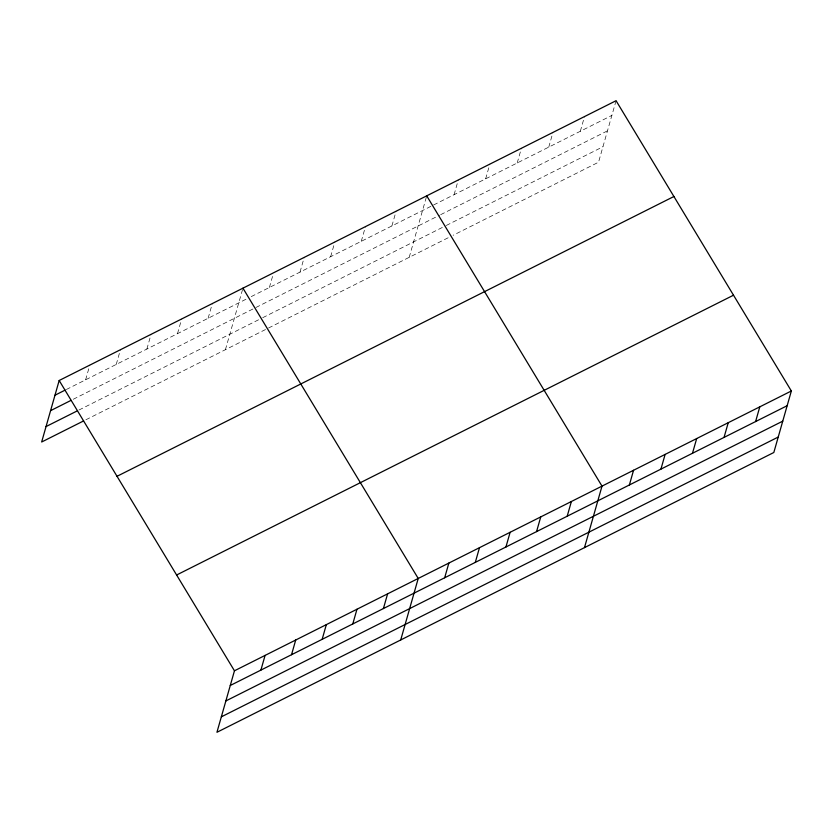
<?xml version="1.0" encoding="UTF-8"?>
<svg xmlns="http://www.w3.org/2000/svg" width="833" height="833" viewBox="0 0 833 833"><rect width="100%" height="100%" fill="white"/><g stroke="black" fill="none" stroke-linecap="round" stroke-linejoin="round"><path stroke-width="0.62" stroke-dasharray="4.17 3.12" d="M85.612 379.827L89.797 365.114M116.235 364.438L120.431 349.725M146.868 349.048L151.054 334.335M177.491 333.658L181.688 318.945M208.125 318.268L212.311 303.556M225.42 349.673L242.944 288.176M269.382 287.489L273.224 274.005M300.015 272.099L304.201 257.397M330.639 256.71L334.835 242.007M361.272 241.32L365.458 226.618M391.906 225.93L396.091 211.228M409.201 257.345L426.715 195.838M454.089 194.693L458.275 179.98M485.649 178.835L489.835 164.132M517.199 162.976L521.396 148.274M548.76 147.129L552.945 132.416M580.32 131.27L584.506 116.568M616.066 100.71L598.542 162.206L453.152 235.26M66.328 389.511L246.693 298.891M251.233 296.61L611.87 115.412M73.273 399.257L254.773 308.064M255.908 307.492L439.543 215.226M440.667 214.664L607.476 130.854M78.948 410.034L260.458 318.841M262.718 317.706L445.155 226.045M446.28 225.472L602.946 146.764M85.893 419.78L267.403 328.587M268.528 328.015L448.643 237.52"/><path stroke-width="1.25" d="M59.174 380.504L234.458 670.794L216.934 732.29L773.826 452.496L791.35 390.989L616.066 100.71L59.174 380.504L41.65 442.011L83.623 420.915M260.896 670.107L265.081 655.404M291.529 654.717L295.715 640.015M322.152 639.327L326.338 624.625M352.786 623.938L356.972 609.235M383.409 608.548L387.605 593.846M400.715 639.963L418.228 578.456L242.944 288.176M444.666 577.779L448.862 563.066M475.299 562.39L479.485 547.677M505.933 547L510.119 532.287M536.556 531.61L540.752 516.897M567.19 516.221L571.376 501.518M584.485 547.625L602.009 486.128L426.715 195.838M629.373 484.973L633.559 470.27M660.933 469.125L665.119 454.412M692.483 453.267L696.68 438.564M724.044 437.408L728.24 422.706M755.604 421.56L759.79 406.848M54.978 395.217L65.193 390.083M50.584 410.659L71.003 400.392M46.044 426.569L76.678 411.179M117.016 476.299L673.907 196.505M176.606 574.999L733.509 295.205M234.458 670.794L791.35 390.989M230.262 685.497L787.164 405.702M225.868 700.938L782.76 421.144M221.339 716.849L778.23 437.054"/></g></svg>
